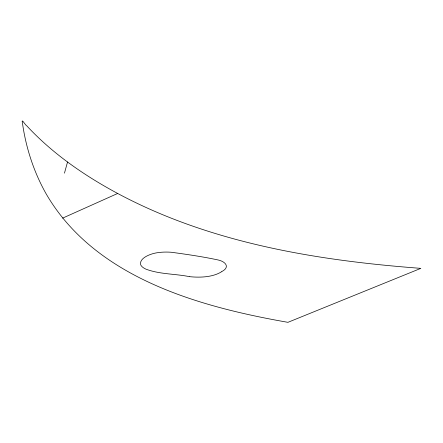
<?xml version="1.0" encoding="UTF-8"?>
<svg xmlns="http://www.w3.org/2000/svg" width="443" height="443" viewBox="0 0 443 443"><rect width="100%" height="100%" fill="white"/><g stroke="black" fill="none" stroke-linecap="round" stroke-linejoin="round"><path stroke-width="0.66" d="M64.462 173.158L67.535 161.994M221.705 271.642C230.609 267.035 225.304 261.448 217.989 259.941C202.551 256.652 186.841 254.348 171.192 252.25C166.346 251.901 161.451 252.028 156.656 252.826C149.59 253.972 138.759 258.485 140.752 264.953C141.838 267.035 144.003 268.248 146.052 269.2C159.851 274.378 175.146 273.724 189.449 276.648M221.566 271.753C212.878 277.218 200.219 277.761 189.621 276.67M62.618 218.128L117.666 193.464C210.691 243.207 316.8 260.512 420.85 268.358L287.933 322.327C198.968 306.761 95.029 277.805 46.299 194.117C37.334 178.357 30.733 161.291 26.419 143.687C25.34 139.279 24.398 134.838 23.612 130.369C23.219 128.132 22.864 125.89 22.543 123.641C20.932 116.908 24.836 124.749 26.851 125.923C52.673 153.749 84.353 175.566 117.666 193.464"/></g></svg>
